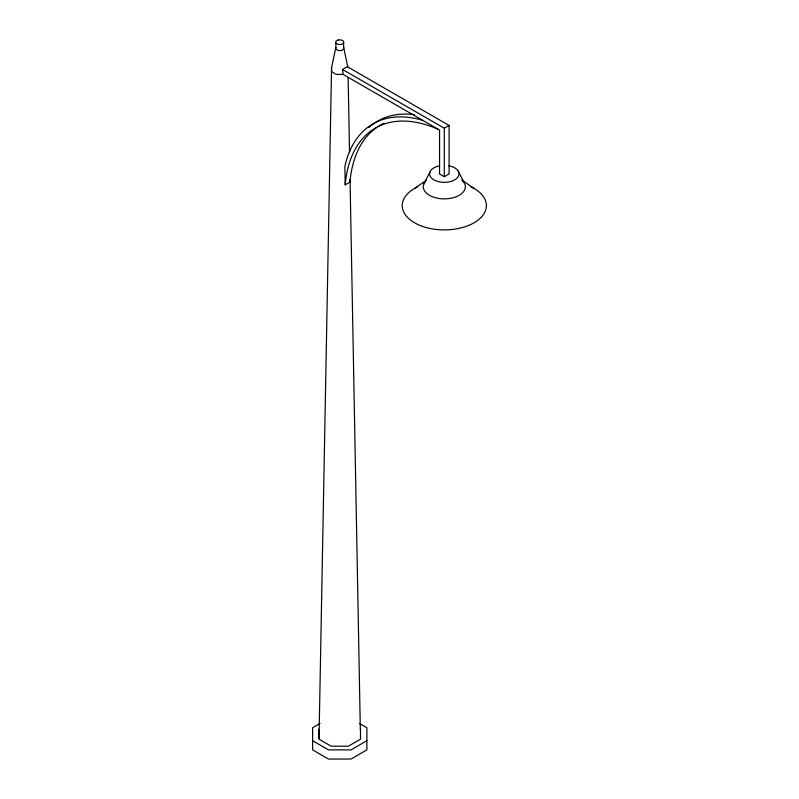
<?xml version="1.0" encoding="UTF-8"?>
<svg xmlns="http://www.w3.org/2000/svg" width="799" height="799" viewBox="0 0 799 799"><rect width="100%" height="100%" fill="white"/><g stroke="black" fill="none" stroke-linecap="round" stroke-linejoin="round"><path stroke-width="1.2" d="M319.021 738.426L331.555 67.715L335.87 47.381M423.69 184.299L429.872 172.145M414.551 188.444L426.556 180.075M422.491 120.25A150.542 86.372 59.7 0 0 344.858 166.452L345.198 184.849L350.002 182.042A150.422 86.302 59.7 0 1 383.989 123.266M343.64 43.126L341.363 44.434L338.147 44.434L335.87 43.126M343.151 74.417L342.491 69.453L347.305 66.677L449.108 125.453L449.108 173.932L444.304 176.709L439.55 173.962L439.55 130.067L343.151 74.417L336.359 74.417L331.555 71.64L331.555 67.715M342.491 69.453L444.304 128.23L449.108 125.453M320.039 723.455L312.619 727.739L312.619 749.871L328.519 759.05L351.001 759.05L366.891 749.871L366.891 727.739L359.47 723.455M366.891 740.713L351.001 749.891L328.519 749.891L312.619 740.713M474.057 188.444L461.852 180.025A21.034 12.145 0 0 1 445.582 198.851A21.034 12.145 0 0 1 425.477 181.303M458.266 171.146L464.259 182.871M343.64 47.381L347.964 67.715M348.144 77.683L349.543 152.489M350.062 179.915L360.329 729.697M349.962 179.585L350.002 182.042M444.304 128.23L444.304 176.709M360.489 729.267L360.489 739.185L348.344 746.196L331.166 746.196L319.021 739.185L319.021 729.267M448.489 165.693A14.722 8.499 0 0 1 456.389 178.696A14.722 8.499 0 0 1 432.519 178.936A14.722 8.499 0 0 1 439.64 165.783M471.001 186.846A42.077 24.29 0 0 1 475.015 222.222A42.077 24.29 0 0 1 413.602 222.222A42.077 24.29 0 0 1 417.607 186.846M369.008 127.48A150.542 86.372 59.7 0 1 414.531 114.706M345.198 184.849A150.422 86.302 59.7 0 1 438.351 129.408M338.147 39.95L335.87 41.268L335.87 49.238L338.147 50.547L341.363 50.547L343.64 49.238L343.64 41.268L341.363 39.95L338.147 39.95"/></g></svg>
